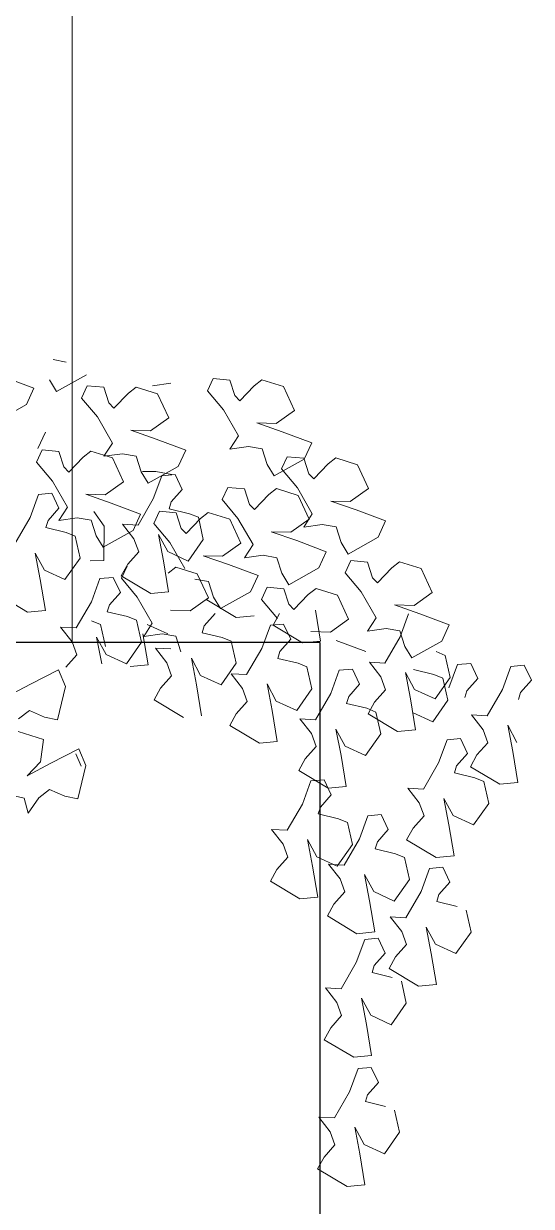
# Model space of a CAD drawing. Header units: metres. Extents: x -44 to 358, y -286 to 66.
# Drawn here: x 200.88 to 201.29, y 9.938 to 10.894 of the extents above; entities that cross this region are included whole.
import ezdxf

# ---------------------------------------------------------------- set-up
doc = ezdxf.new("R2010")
doc.units = ezdxf.units.M
doc.header["$LTSCALE"] = 0.3
doc.linetypes.add('CONTINU', pattern=[0])
for name, color, linetype, lineweight in [('A-WALL', 7, 'Continuous', 30), ('arbustos', 95, 'Continuous', 0), ('EL1', 150, 'Continuous', 13)]:
    doc.layers.add(name, color=color, linetype=linetype, lineweight=lineweight)
doc.layers.add('matas', color=74, linetype='Continuous', lineweight=0, transparency=0.6)

# ---------------------------------------------------------------- blocks, each defined once
blk = doc.blocks.new('A$C4E4C09DE')
at = {"layer": 'matas', "color": 97, "linetype": 'CONTINU', "true_color": 0x467138}
for p, q in [((41.4, 70.81), (42.55, 71)), ((22.44, 69.36), (21.4, 67.31)), ((24.34, 69.88), (22.44, 69.36)), ((24.99, 69.34), (24.34, 69.88)), ((26.19, 67.98), (24.99, 69.34)), ((27.13, 69.76), (26.64, 68.42)), ((28.58, 69.84), (27.13, 69.76)), ((29.03, 68.77), (28.58, 69.84)), ((32.24, 69.31), (33.84, 69.02)), ((39.61, 69.79), (42.16, 68.25)), ((42.16, 68.25), (42.8, 69.23)), ((46.73, 69.32), (44.14, 68.45)), ((26.64, 68.42), (26.19, 67.98)), ((27.6, 67.16), (29.03, 68.77)), ((33.37, 68.34), (32.33, 66.3)), ((35.26, 68.86), (33.37, 68.34)), ((35.91, 68.32), (35.26, 68.86)), ((37.12, 66.96), (35.91, 68.32)), ((38.06, 68.75), (37.57, 67.41)), ((39.51, 68.82), (38.06, 68.75)), ((39.96, 67.75), (39.51, 68.82)), ((44.14, 68.45), (44.74, 67.01)), ((21.4, 67.31), (22.96, 66.13)), ((26.21, 64.93), (27.6, 67.16)), ((37.57, 67.41), (37.12, 66.96)), ((38.52, 66.15), (39.96, 67.75)), ((44.74, 67.01), (47.3, 65.46)), ((24.66, 66.12), (22.42, 65.42)), ((22.96, 66.13), (24.66, 66.12)), ((32.33, 66.3), (33.88, 65.11)), ((37.13, 63.91), (38.52, 66.15)), ((22.42, 65.42), (19.82, 64.54)), ((26.91, 63.76), (26.21, 64.93)), ((35.58, 65.1), (33.34, 64.4)), ((33.88, 65.11), (35.58, 65.1)), ((19.82, 64.54), (20.43, 63.11)), ((23.62, 62.54), (24.12, 63.88)), ((24.12, 63.88), (25.31, 64.05)), ((25.31, 64.05), (26.91, 63.76)), ((33.34, 64.4), (30.75, 63.53)), ((37.84, 62.75), (37.13, 63.91)), ((43, 64.67), (43.6, 63.23)), ((15.78, 62.79), (14.74, 60.75)), ((17.67, 63.31), (15.78, 62.79)), ((18.33, 62.77), (17.67, 63.31)), ((19.53, 61.42), (18.33, 62.77)), ((20.47, 63.2), (19.98, 61.86)), ((20.43, 63.11), (22.98, 61.56)), ((21.92, 63.27), (20.47, 63.2)), ((22.37, 62.2), (21.92, 63.27)), ((30.75, 63.53), (31.35, 62.09)), ((34.55, 61.52), (35.04, 62.86)), ((35.04, 62.86), (36.24, 63.03)), ((36.24, 63.03), (37.84, 62.75)), ((38.99, 63.16), (37.1, 62.64)), ((39.64, 62.61), (38.99, 63.16)), ((41.79, 63.04), (41.3, 61.7)), ((43.24, 63.12), (41.79, 63.04)), ((43.69, 62.04), (43.24, 63.12)), ((19.98, 61.86), (19.53, 61.42)), ((20.93, 60.6), (22.37, 62.2)), ((22.98, 61.56), (23.62, 62.54)), ((31.35, 62.09), (33.91, 60.54)), ((37.1, 62.64), (36.06, 60.59)), ((40.85, 61.26), (39.64, 62.61)), ((42.25, 60.44), (43.69, 62.04)), ((14.74, 60.75), (16.29, 59.56)), ((31.6, 61.38), (30.94, 60.09)), ((32.76, 61.24), (31.6, 61.38)), ((33.28, 61.6), (31.88, 61.36)), ((33.42, 59.19), (32.76, 61.24)), ((34.45, 61.54), (33.28, 61.6)), ((33.91, 60.54), (34.55, 61.52)), ((41.3, 61.7), (40.85, 61.26)), ((19.55, 58.37), (20.93, 60.6)), ((20.84, 59.94), (19.8, 57.9)), ((22.73, 60.46), (20.84, 59.94)), ((23.39, 59.92), (22.73, 60.46)), ((24.59, 58.57), (23.39, 59.92)), ((25.53, 60.35), (25.04, 59.01)), ((26.98, 60.42), (25.53, 60.35)), ((27.43, 59.35), (26.98, 60.42)), ((30.94, 60.09), (31.86, 58.99)), ((36.06, 60.59), (37.61, 59.4)), ((40.86, 58.21), (42.25, 60.44)), ((15.75, 58.85), (13.16, 57.98)), ((17.99, 59.55), (15.75, 58.85)), ((16.29, 59.56), (17.99, 59.55)), ((25.04, 59.01), (24.59, 58.57)), ((26, 57.75), (27.43, 59.35)), ((31.86, 58.99), (32.01, 58.38)), ((34.66, 56.88), (33.42, 59.19)), ((37.07, 58.7), (34.48, 57.82)), ((39.31, 59.39), (37.07, 58.7)), ((37.61, 59.4), (39.31, 59.39)), ((42.26, 59.38), (41.6, 58.09)), ((43.41, 59.24), (42.26, 59.38)), ((44.08, 57.2), (43.41, 59.24)), ((13.16, 57.98), (13.76, 56.54)), ((20.25, 57.2), (19.55, 58.37)), ((19.8, 57.9), (21.35, 56.71)), ((24.61, 55.52), (26, 57.75)), ((26.71, 57.66), (25.67, 55.61)), ((28.6, 58.18), (26.71, 57.66)), ((29.25, 57.64), (28.6, 58.18)), ((29.44, 57.73), (28.95, 55.83)), ((30.45, 56.28), (29.25, 57.64)), ((30.24, 58.02), (29.44, 57.73)), ((32.01, 58.38), (30.24, 58.02)), ((31.4, 58.06), (30.9, 56.72)), ((32.84, 58.14), (31.4, 58.06)), ((33.3, 57.06), (32.84, 58.14)), ((34.48, 57.82), (35.08, 56.38)), ((38.55, 57.93), (37.61, 56.69)), ((41.57, 57.04), (40.86, 58.21)), ((41.6, 58.09), (42.51, 57)), ((16.96, 55.97), (17.45, 57.31)), ((17.45, 57.31), (18.65, 57.48)), ((18.65, 57.48), (20.25, 57.2)), ((23.06, 56.7), (20.81, 56)), ((21.35, 56.71), (23.06, 56.7)), ((30.9, 56.72), (30.45, 56.28)), ((31.86, 55.46), (33.3, 57.06)), ((36.03, 56.9), (34.66, 56.88)), ((34.98, 55.66), (36.03, 56.9)), ((37.61, 56.69), (37.55, 53.7)), ((38.28, 55.82), (38.77, 57.16)), ((38.77, 57.16), (39.97, 57.32)), ((39.97, 57.32), (41.57, 57.04)), ((42.51, 57), (42.67, 56.39)), ((45.32, 54.88), (44.08, 57.2)), ((13.76, 56.54), (16.32, 54.99)), ((16.32, 54.99), (16.96, 55.97)), ((20.81, 56), (18.22, 55.13)), ((25.67, 55.61), (27.22, 54.43)), ((28.95, 55.83), (30.2, 53.9)), ((32, 54.66), (32.86, 56.12)), ((32.86, 56.12), (32.35, 53.83)), ((34.53, 54.54), (34.98, 55.66)), ((35.08, 56.38), (37.64, 54.84)), ((37.64, 54.84), (38.28, 55.82)), ((40.1, 55.73), (39.6, 53.83)), ((40.9, 56.02), (40.1, 55.73)), ((42.67, 56.39), (40.9, 56.02)), ((18.22, 55.13), (18.82, 53.69)), ((22.51, 54.46), (23.71, 54.63)), ((23.71, 54.63), (25.31, 54.35)), ((25.31, 54.35), (24.61, 55.52)), ((30.2, 53.9), (32, 54.66)), ((30.47, 53.23), (31.86, 55.46)), ((35.44, 53.44), (34.53, 54.54)), ((9.92, 53.95), (8.88, 51.9)), ((11.81, 54.47), (9.92, 53.95)), ((12.47, 53.93), (11.81, 54.47)), ((13.67, 52.57), (12.47, 53.93)), ((14.61, 54.35), (14.12, 53.01)), ((16.06, 54.43), (14.61, 54.35)), ((16.51, 53.36), (16.06, 54.43)), ((18.82, 53.69), (21.38, 52.14)), ((22.02, 53.12), (22.51, 54.46)), ((26.68, 53.72), (24.08, 52.84)), ((28.92, 54.41), (26.68, 53.72)), ((27.22, 54.43), (28.92, 54.41)), ((32.35, 53.83), (31.81, 51.15)), ((37.55, 53.7), (38.72, 53.63)), ((39.6, 53.83), (40.86, 51.91)), ((42.66, 52.66), (43.52, 54.13)), ((43.52, 54.13), (43, 51.83)), ((14.12, 53.01), (13.67, 52.57)), ((15.08, 51.76), (16.51, 53.36)), ((21.38, 52.14), (22.02, 53.12)), ((24.08, 52.84), (24.69, 51.41)), ((29.37, 52.8), (28.33, 50.76)), ((31.26, 53.32), (29.37, 52.8)), ((31.91, 52.78), (31.26, 53.32)), ((35.97, 52.4), (35.44, 53.44)), ((35.96, 52.21), (35.5, 53.28)), ((40.86, 51.91), (42.66, 52.66)), ((8.88, 51.9), (10.43, 50.72)), ((13.69, 49.52), (15.08, 51.76)), ((19, 51.89), (17.11, 51.38)), ((19.66, 51.35), (19, 51.89)), ((21.8, 51.78), (21.31, 50.44)), ((23.25, 51.86), (21.8, 51.78)), ((23.7, 50.78), (23.25, 51.86)), ((27.89, 50.84), (28.38, 52.18)), ((28.38, 52.18), (29.57, 52.35)), ((33.35, 50.95), (35.97, 52.4)), ((34.52, 50.61), (35.96, 52.21)), ((36.66, 52.25), (36, 50.96)), ((37.82, 52.1), (36.66, 52.25)), ((38.49, 50.06), (37.82, 52.1)), ((43, 51.83), (42.46, 49.15)), ((12.14, 50.71), (9.89, 50.01)), ((10.43, 50.72), (12.14, 50.71)), ((17.11, 51.38), (16.07, 49.33)), ((20.86, 50), (19.66, 51.35)), ((21.31, 50.44), (20.86, 50)), ((22.27, 49.18), (23.7, 50.78)), ((24.69, 51.41), (27.25, 49.86)), ((25.85, 49.13), (28.47, 50.57)), ((27.25, 49.86), (27.89, 50.84)), ((28.33, 50.76), (29.88, 49.57)), ((31.81, 51.15), (33.35, 50.95)), ((33.13, 48.38), (34.52, 50.61)), ((36, 50.96), (36.92, 49.86)), ((9.89, 50.01), (7.3, 49.13)), ((11.54, 47.95), (10.87, 49.99)), ((14.39, 48.36), (13.69, 49.52)), ((18.99, 50.01), (18.45, 47.33)), ((22.62, 48.57), (22.09, 49.62)), ((27.7, 49.42), (28.62, 48.32)), ((29.88, 49.57), (31.58, 49.56)), ((36.92, 49.86), (37.08, 49.25)), ((39.73, 47.74), (38.49, 50.06)), ((44.01, 48.96), (46.63, 50.4)), ((7.3, 49.13), (7.9, 47.7)), ((11.1, 47.13), (11.59, 48.47)), ((11.59, 48.47), (12.79, 48.64)), ((12.79, 48.64), (14.39, 48.36)), ((16.07, 49.33), (17.62, 48.14)), ((20, 47.13), (22.62, 48.57)), ((21.71, 48.71), (21.05, 47.42)), ((22.86, 48.57), (21.71, 48.71)), ((23.53, 46.52), (22.86, 48.57)), ((24.31, 49.32), (25.85, 49.13)), ((33.84, 47.21), (33.13, 48.38)), ((34.51, 48.59), (34.01, 46.69)), ((35.3, 48.89), (34.51, 48.59)), ((37.08, 49.25), (35.3, 48.89)), ((38.43, 48.41), (37.63, 48.12)), ((42.46, 49.15), (44.01, 48.96)), ((7.9, 47.7), (10.46, 46.15)), ((12.78, 45.63), (11.54, 47.95)), ((17.08, 47.44), (14.49, 46.56)), ((17.62, 48.14), (19.33, 48.13)), ((21.05, 47.42), (21.96, 46.32)), ((27, 47.35), (26.21, 47.05)), ((28.78, 47.71), (27, 47.35)), ((28.62, 48.32), (28.78, 47.71)), ((31.04, 47.32), (32.23, 47.49)), ((31.76, 47.51), (33.57, 48.27)), ((32.23, 47.49), (33.84, 47.21)), ((33.91, 47.44), (33.37, 44.76)), ((37.63, 48.12), (37.14, 46.22)), ((41.09, 47.77), (39.73, 47.74)), ((40.04, 46.52), (41.09, 47.77)), ((7.56, 46.48), (7.06, 44.58)), ((8.35, 46.78), (7.56, 46.48)), ((10.46, 46.15), (11.1, 47.13)), ((18.45, 47.33), (20, 47.13)), ((21.96, 46.32), (22.12, 45.71)), ((24.77, 44.2), (23.53, 46.52)), ((26.21, 47.05), (25.71, 45.15)), ((30.55, 45.98), (31.04, 47.32)), ((34.01, 46.69), (35.26, 44.77)), ((37.06, 45.52), (37.93, 46.99)), ((37.93, 46.99), (37.41, 44.7)), ((39.59, 45.4), (40.04, 46.52)), ((0.66, 45.86), (0, 44.57)), ((1.82, 45.71), (0.66, 45.86)), ((2.48, 43.67), (1.82, 45.71)), ((5.32, 45.86), (4.66, 44.57)), ((6.48, 45.71), (5.32, 45.86)), ((7.15, 43.67), (6.48, 45.71)), ((14.14, 45.66), (12.78, 45.63)), ((13.1, 44.41), (14.14, 45.66)), ((20.34, 45.35), (19.55, 45.05)), ((22.12, 45.71), (20.34, 45.35)), ((28.77, 43.98), (29.63, 45.45)), ((29.63, 45.45), (29.11, 43.16)), ((32.79, 46.23), (31.43, 46.2)), ((31.75, 44.98), (32.79, 46.23)), ((35.26, 44.77), (37.06, 45.52)), ((40.51, 44.31), (39.59, 45.4)), ((0, 44.57), (0.91, 43.47)), ((4.66, 44.57), (5.58, 43.47)), ((7.06, 44.58), (8.32, 42.66)), ((7.7, 44.48), (7.2, 42.59)), ((8.49, 44.78), (7.7, 44.48)), ((10.27, 45.14), (8.49, 44.78)), ((10.12, 43.41), (10.98, 44.88)), ((10.98, 44.88), (10.46, 42.59)), ((12.64, 43.29), (13.1, 44.41)), ((15.58, 45), (14.92, 43.71)), ((16.73, 44.86), (15.58, 45)), ((17.4, 42.81), (16.73, 44.86)), ((19.55, 45.05), (19.05, 43.16)), ((25.71, 45.15), (26.96, 43.23)), ((31.29, 43.86), (31.75, 44.98)), ((33.37, 44.76), (34.92, 44.56)), ((0.91, 43.47), (1.07, 42.86)), ((3.72, 41.35), (2.48, 43.67)), ((5.58, 43.47), (5.74, 42.86)), ((8.32, 42.66), (10.12, 43.41)), ((13.56, 42.2), (12.64, 43.29)), ((14.92, 43.71), (15.83, 42.61)), ((22.11, 41.98), (22.97, 43.45)), ((22.97, 43.45), (22.45, 41.16)), ((26.13, 44.23), (24.77, 44.2)), ((25.09, 42.98), (26.13, 44.23)), ((26.96, 43.23), (28.77, 43.98)), ((32.21, 42.77), (31.29, 43.86)), ((41.14, 44.04), (40.49, 42.63)), ((43.54, 42.72), (41.14, 44.04)), ((7.2, 42.59), (8.45, 40.66)), ((10.46, 42.59), (9.92, 39.9)), ((14.09, 41.15), (13.56, 42.2)), ((15.83, 42.61), (15.99, 42)), ((18.64, 40.49), (17.4, 42.81)), ((19.05, 43.16), (20.31, 41.23)), ((24.63, 41.86), (25.09, 42.98)), ((29.11, 43.16), (28.57, 40.47)), ((32.74, 41.72), (32.21, 42.77)), ((40.49, 42.63), (41.08, 39.69)), ((45.57, 41.54), (43.54, 42.72)), ((5.09, 41.38), (3.72, 41.35)), ((4.04, 40.13), (5.09, 41.38)), ((8.45, 40.66), (10.25, 41.41)), ((13.42, 41.34), (12.93, 39.45)), ((14.22, 41.64), (13.42, 41.34)), ((15.99, 42), (14.22, 41.64)), ((20.31, 41.23), (22.11, 41.98)), ((22.45, 41.16), (21.91, 38.48)), ((25.55, 40.77), (24.63, 41.86)), ((30.12, 40.28), (32.74, 41.72)), ((1.06, 39.13), (1.92, 40.6)), ((1.92, 40.6), (1.4, 38.31)), ((3.59, 39.01), (4.04, 40.13)), ((11.47, 39.71), (14.09, 41.15)), ((20.01, 40.52), (18.64, 40.49)), ((18.96, 39.27), (20.01, 40.52)), ((26.08, 39.72), (25.55, 40.77)), ((42.23, 39.88), (43.55, 40.43)), ((43.55, 40.43), (44.48, 39.66)), ((5.98, 39.3), (5.33, 38)), ((7.14, 39.15), (5.98, 39.3)), ((7.81, 37.11), (7.14, 39.15)), ((9.92, 39.9), (11.47, 39.71)), ((12.93, 39.45), (14.18, 37.52)), ((15.98, 38.27), (16.84, 39.74)), ((16.84, 39.74), (16.32, 37.45)), ((18.51, 38.16), (18.96, 39.27)), ((23.46, 38.28), (26.08, 39.72)), ((41.08, 39.69), (42.23, 39.88)), ((1.4, 38.31), (0.86, 35.63)), ((4.5, 37.92), (3.59, 39.01)), ((14.18, 37.52), (15.98, 38.27)), ((19.42, 37.06), (18.51, 38.16)), ((21.91, 38.48), (23.46, 38.28)), ((44.46, 38.56), (42.24, 37.94)), ((5.03, 36.87), (4.5, 37.92)), ((5.33, 38), (6.24, 36.91)), ((9.05, 34.79), (7.81, 37.11)), ((16.32, 37.45), (15.78, 34.77)), ((19.95, 36.01), (19.42, 37.06)), ((39.13, 37.24), (38.48, 35.82)), ((41.53, 35.92), (39.13, 37.24)), ((42.24, 37.94), (42.42, 36)), ((2.41, 35.43), (5.03, 36.87)), ((6.4, 36.3), (4.62, 35.93)), ((6.24, 36.91), (6.4, 36.3)), ((17.33, 34.57), (19.95, 36.01)), ((38.89, 35.73), (39.38, 36.79)), ((0.86, 35.63), (2.41, 35.43)), ((3.83, 35.64), (3.33, 33.74)), ((4.62, 35.93), (3.83, 35.64)), ((17.71, 35.3), (17.05, 34.01)), ((18.86, 35.15), (17.71, 35.3)), ((19.53, 33.11), (18.86, 35.15)), ((38.48, 35.82), (39.07, 32.89)), ((43.56, 34.74), (41.53, 35.92)), ((42.42, 36), (43.56, 34.74)), ((6.39, 32.57), (7.25, 34.04)), ((7.25, 34.04), (6.73, 31.75)), ((10.41, 34.82), (9.05, 34.79)), ((9.37, 33.57), (10.41, 34.82)), ((15.78, 34.77), (17.33, 34.57)), ((17.05, 34.01), (17.96, 32.91)), ((3.33, 33.74), (4.59, 31.82)), ((8.91, 32.45), (9.37, 33.57)), ((20.77, 30.79), (19.53, 33.11)), ((39.07, 32.89), (40.22, 33.08)), ((40.22, 33.08), (41.55, 33.62)), ((41.55, 33.62), (42.48, 32.86)), ((43.74, 32.79), (46.32, 33.28)), ((4.59, 31.82), (6.39, 32.57)), ((9.83, 31.35), (8.91, 32.45)), ((12.65, 32.44), (11.99, 31.15)), ((13.81, 32.3), (12.65, 32.44)), ((14.47, 30.25), (13.81, 32.3)), ((16.34, 31.94), (15.55, 31.64)), ((18.12, 32.3), (16.34, 31.94)), ((17.96, 32.91), (18.12, 32.3)), ((42.48, 32.86), (43.35, 31.48)), ((43.35, 31.48), (43.74, 32.79)), ((6.73, 31.75), (6.19, 29.06)), ((10.36, 30.31), (9.83, 31.35)), ((11.99, 31.15), (12.9, 30.05)), ((15.55, 31.64), (15.05, 29.74)), ((7.74, 28.87), (10.36, 30.31)), ((12.9, 30.05), (13.06, 29.44)), ((15.71, 27.94), (14.47, 30.25)), ((18.11, 28.57), (18.97, 30.04)), ((18.97, 30.04), (18.45, 27.75)), ((22.13, 30.82), (20.77, 30.79)), ((21.09, 29.57), (22.13, 30.82)), ((6.19, 29.06), (7.74, 28.87)), ((11.29, 29.08), (10.49, 28.79)), ((13.06, 29.44), (11.29, 29.08)), ((15.05, 29.74), (16.31, 27.82)), ((20.64, 28.45), (21.09, 29.57)), ((7.13, 28.05), (6.47, 26.76)), ((8.28, 27.91), (7.13, 28.05)), ((8.95, 25.87), (8.28, 27.91)), ((10.49, 28.79), (10, 26.89)), ((17.08, 27.96), (15.71, 27.94)), ((16.03, 26.72), (17.08, 27.96)), ((16.31, 27.82), (18.11, 28.57)), ((21.55, 27.36), (20.64, 28.45)), ((6.47, 26.76), (7.38, 25.67)), ((10, 26.89), (11.25, 24.96)), ((13.05, 25.72), (13.91, 27.18)), ((13.91, 27.18), (13.39, 24.89)), ((18.45, 27.75), (17.91, 25.06)), ((22.08, 26.31), (21.55, 27.36)), ((10.19, 23.55), (8.95, 25.87)), ((15.58, 25.6), (16.03, 26.72)), ((19.46, 24.87), (22.08, 26.31)), ((7.54, 25.06), (5.77, 24.69)), ((7.38, 25.67), (7.54, 25.06)), ((11.25, 24.96), (13.05, 25.72)), ((13.39, 24.89), (12.85, 22.21)), ((16.49, 24.5), (15.58, 25.6)), ((17.91, 25.06), (19.46, 24.87)), ((4.97, 24.4), (4.47, 22.5)), ((17.02, 23.46), (16.49, 24.5)), ((7.53, 21.33), (8.39, 22.8)), ((8.39, 22.8), (7.87, 20.51)), ((11.56, 23.57), (10.19, 23.55)), ((10.51, 22.33), (11.56, 23.57)), ((14.4, 22.01), (17.02, 23.46)), ((4.47, 22.5), (5.73, 20.58)), ((10.06, 21.21), (10.51, 22.33)), ((12.55, 21.68), (11.89, 20.39)), ((13.7, 21.54), (12.55, 21.68)), ((12.85, 22.21), (14.4, 22.01)), ((5.73, 20.58), (7.53, 21.33)), ((10.97, 20.11), (10.06, 21.21)), ((14.37, 19.49), (13.7, 21.54)), ((7.87, 20.51), (7.33, 17.82)), ((11.5, 19.07), (10.97, 20.11)), ((11.89, 20.39), (12.8, 19.29)), ((8.88, 17.63), (11.5, 19.07)), ((12.96, 18.68), (11.19, 18.32)), ((12.8, 19.29), (12.96, 18.68)), ((15.61, 17.18), (14.37, 19.49)), ((7.33, 17.82), (8.88, 17.63)), ((10.39, 18.02), (9.89, 16.13)), ((16.97, 17.2), (15.61, 17.18)), ((15.93, 15.96), (16.97, 17.2)), ((9.89, 16.13), (11.15, 14.2)), ((12.95, 14.96), (13.81, 16.42)), ((13.81, 16.42), (13.29, 14.13)), ((15.48, 14.84), (15.93, 15.96)), ((11.15, 14.2), (12.95, 14.96)), ((16.39, 13.74), (15.48, 14.84)), ((13.29, 14.13), (12.75, 11.45)), ((16.92, 12.69), (16.39, 13.74)), ((14.3, 11.25), (16.92, 12.69)), ((12.75, 11.45), (14.3, 11.25)), ((12.74, 10.43), (12.08, 9.14)), ((13.89, 10.28), (12.74, 10.43)), ((14.56, 8.24), (13.89, 10.28)), ((12.08, 9.14), (12.99, 8.04)), ((15.8, 5.92), (14.56, 8.24)), ((13.15, 7.43), (11.38, 7.07)), ((12.99, 8.04), (13.15, 7.43)), ((10.58, 6.77), (10.08, 4.87)), ((13.14, 3.7), (14, 5.17)), ((14, 5.17), (13.48, 2.88)), ((17.16, 5.95), (15.8, 5.92)), ((16.12, 4.7), (17.16, 5.95)), ((10.08, 4.87), (11.34, 2.95)), ((15.67, 3.58), (16.12, 4.7)), ((11.34, 2.95), (13.14, 3.7)), ((16.58, 2.49), (15.67, 3.58)), ((13.48, 2.88), (12.94, 0.19)), ((17.11, 1.44), (16.58, 2.49)), ((14.49, 0), (17.11, 1.44)), ((12.94, 0.19), (14.49, 0))]:
    blk.add_line(p, q, dxfattribs=at)

msp = doc.modelspace()

# ---------------------------------------------------------------- linework, layer by layer
at = {"layer": 'A-WALL'}
for q in [(198.768746, 10.3939341), (201.118746, 9.3939341)]:
    msp.add_line((201.118746, 10.3939341), q, dxfattribs=at)
at = {"layer": 'EL1'}
msp.add_lwpolyline([(200.918746, 12.3939341), (199.318746, 12.3939341), (199.318746, 10.3939341), (200.918746, 10.3939341)], close=True, dxfattribs=at)

# ---------------------------------------------------------------- block references
at = {"layer": 'arbustos', "xscale": -0.009285680329938381, "yscale": 0.009285680329938381, "zscale": 0.009285680329938381, "rotation": 358}
msp.add_blockref('A$C4E4C09DE', (201.2752519, 9.949822, 0), dxfattribs=at)

doc.saveas('drawing.dxf')
